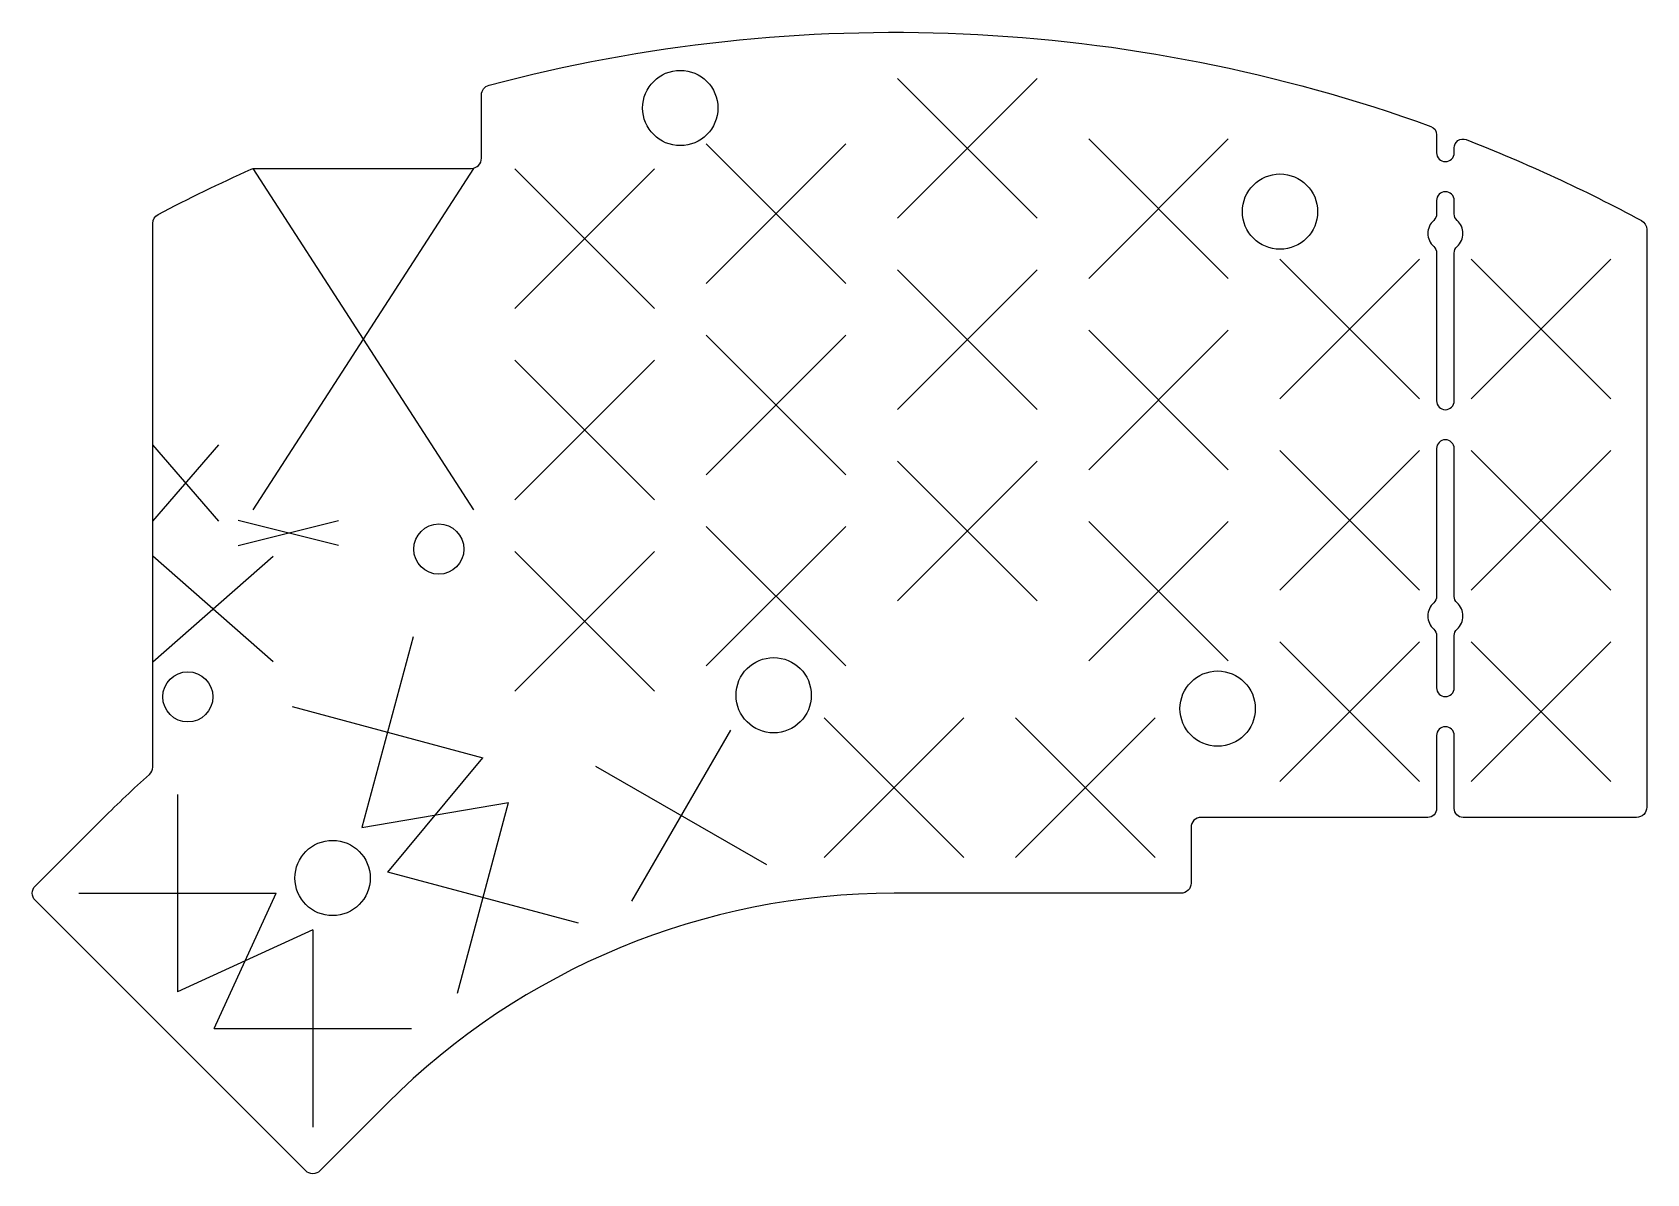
# Model space of a CAD drawing. Header units: millimetres. Extents: x -131 to 30, y -46 to 68.
import ezdxf

# ---------------------------------------------------------------- set-up
doc = ezdxf.new("R2010")
doc.units = ezdxf.units.MM
doc.layers.get('0').update_dxf_attribs({"linetype": 'CONTINUOUS'})

msp = doc.modelspace()

# ---------------------------------------------------------------- linework, layer by layer
for p, q in [((-45.05, 49.15), (-31.15, 63.05)), ((-31.15, 49.15), (-45.05, 63.05)), ((-64.1, 56.55), (-50.2, 42.65)), ((-50.2, 56.55), (-64.1, 42.65)), ((-26, 57.05), (-12.1, 43.15)), ((-26, 43.15), (-12.1, 57.05)), ((-109.23, 20.11), (-87.23, 54.11)), ((-87.23, 20.11), (-109.23, 54.11)), ((-83.15, 54.05), (-69.25, 40.15)), ((-83.15, 40.15), (-69.25, 54.05)), ((-6.95, 45.05), (6.95, 31.15)), ((-6.95, 31.15), (6.95, 45.05)), ((12.1, 31.15), (26, 45.05)), ((26, 31.15), (12.1, 45.05)), ((-45.05, 30.1), (-31.15, 44)), ((-31.15, 30.1), (-45.05, 44)), ((-64.1, 37.5), (-50.2, 23.6)), ((-50.2, 37.5), (-64.1, 23.6)), ((-26, 38), (-12.1, 24.1)), ((-26, 24.1), (-12.1, 38)), ((-83.15, 35), (-69.25, 21.1)), ((-83.15, 21.1), (-69.25, 35)), ((-112.63, 18.97), (-119.23, 26.57)), ((-119.23, 18.97), (-112.63, 26.57)), ((6.95, 26), (-6.95, 12.1)), ((-6.95, 26), (6.95, 12.1)), ((12.1, 12.1), (26, 26)), ((26, 12.1), (12.1, 26)), ((-31.15, 11.05), (-45.05, 24.95)), ((-45.05, 11.05), (-31.15, 24.95)), ((-110.73, 16.54), (-100.73, 19.04)), ((-100.73, 16.54), (-110.73, 19.04)), ((-50.2, 4.55), (-64.1, 18.45)), ((-64.1, 4.55), (-50.2, 18.45)), ((-12.1, 5.05), (-26, 18.95)), ((-26, 5.05), (-12.1, 18.95)), ((-107.23, 4.97), (-119.23, 15.47)), ((-119.23, 4.97), (-107.23, 15.47)), ((-69.25, 2.05), (-83.15, 15.95)), ((-83.15, 2.05), (-69.25, 15.95)), ((-93.3, 7.45), (-98.39, -11.54)), ((6.95, -6.95), (-6.95, 6.95)), ((-6.95, -6.95), (6.95, 6.95)), ((26, -6.95), (12.1, 6.95)), ((12.1, -6.95), (26, 6.95)), ((-105.34, 0.5), (-86.35, -4.59)), ((-38.44, -14.52), (-52.34, -0.62)), ((-52.34, -14.52), (-38.44, -0.62)), ((-33.29, -0.62), (-19.39, -14.52)), ((-33.29, -14.52), (-19.39, -0.62)), ((-71.49, -18.87), (-61.66, -1.85)), ((-95.82, -16), (-86.35, -4.59)), ((-58.06, -15.27), (-75.09, -5.45)), ((-116.75, -8.25), (-116.75, -27.91)), ((-98.39, -11.54), (-83.78, -9.05)), ((-88.87, -28.03), (-83.78, -9.05)), ((-76.83, -21.08), (-95.82, -16)), ((-126.58, -18.08), (-106.92, -18.08)), ((-113.11, -31.55), (-106.92, -18.08)), ((-103.28, -21.72), (-116.75, -27.91)), ((-103.28, -21.72), (-103.28, -41.38)), ((-113.11, -31.55), (-93.45, -31.55))]:
    msp.add_line(p, q)
for points in [[(8.07, 58.29, -0.31581), (8.65, 57.46), (8.65, 55.66, 1), (10.4, 55.66), (10.4, 56.15, -0.5276), (11.59, 56.97, -0.030622), (29.05, 48.91, -0.276008), (29.58, 48.03), (29.58, -9.53, -0.414214), (28.57, -10.53), (11.28, -10.53, -0.414214), (10.4, -9.65), (10.4, -2.38, 1), (8.65, -2.38), (8.65, -9.65, -0.414214), (7.77, -10.53), (-14.81, -10.53, 0.414214), (-15.81, -11.53), (-15.81, -17.09, -0.414214), (-16.81, -18.09), (-45.39, -18.09, 0.198912), (-95.84, -38.99), (-102.57, -45.73, -0.414214), (-103.99, -45.73), (-130.93, -18.79, -0.414214), (-130.93, -17.37), (-124.19, -10.64, -0.014298), (-119.56, -6.26, 0.213818), (-119.23, -5.52), (-119.23, 48.63, -0.278199), (-118.69, 49.51, -0.01641), (-109.42, 54.02, -0.105339), (-109.01, 54.11), (-87.48, 54.11, 0.414214), (-86.48, 55.11), (-86.48, 61.43, -0.340035), (-85.73, 62.39, -0.152906)], [(10.69, 48.93, -0.213422), (10.4, 49.58), (10.4, 50.91, 1), (8.65, 50.91), (8.65, 49.58, -0.213422), (8.36, 48.93, 0.447214), (8.36, 46.32, -0.213422), (8.65, 45.67), (8.65, 30.95, 1), (10.4, 30.95), (10.4, 45.67, -0.213422), (10.69, 46.32, 0.447214)], [(10.69, 10.83, -0.213422), (10.4, 11.48), (10.4, 26.2, 1), (8.65, 26.2), (8.65, 11.48, -0.213422), (8.36, 10.83, 0.447214), (8.36, 8.22, -0.213422), (8.65, 7.57), (8.65, 2.37, 1), (10.4, 2.37), (10.4, 7.57, -0.213422), (10.69, 8.22, 0.447214)]]:
    msp.add_lwpolyline(points, format="xyb", close=True)
for centre, radius in [((-66.68, 60.12), 3.75), ((-6.95, 49.8), 3.75), ((-90.73, 16.19), 2.5), ((-57.38, 1.63), 3.75), ((-115.73, 1.47), 2.5), ((-13.16, 0.3), 3.75), ((-101.31, -16.57), 3.75)]:
    msp.add_circle(centre, radius)

doc.saveas('drawing.dxf')
